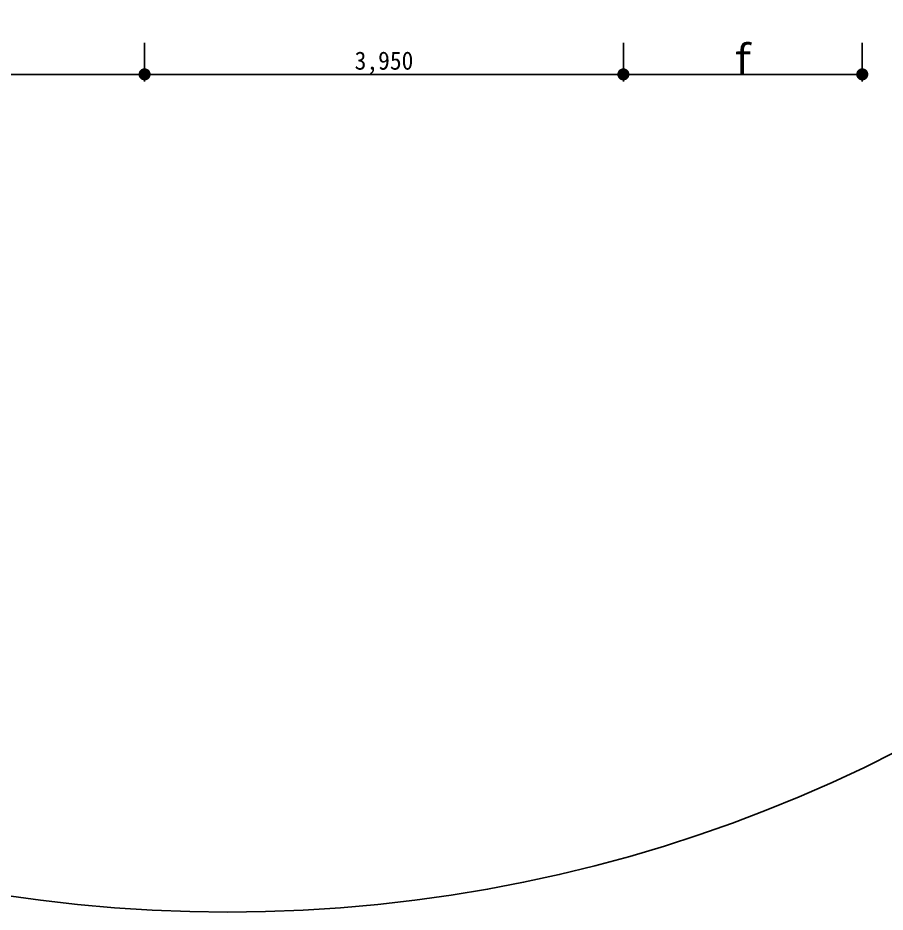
# Model space of a CAD drawing. Header units: millimetres. Extents: x -69382 to 174843, y -46375 to 101648.
# Drawn here: x -13071 to -5916, y 3690 to 11070 of the extents above; entities that cross this region are included whole.
import ezdxf

# ---------------------------------------------------------------- set-up
doc = ezdxf.new("R2010")
doc.units = ezdxf.units.MM
doc.header["$LTSCALE"] = 1000
for name, color, linetype in [('-길작업', 255, 'Continuous'), ('CS-DIML', 1, 'Continuous'), ('DIM1', 1, 'Continuous')]:
    doc.layers.add(name, color=color, linetype=linetype)
doc.styles.get("Standard").update_dxf_attribs({"font": 'txt.shx', "bigfont": 'whgtxt.shx'})
doc.styles.add('WGTXT', font='DotumChe.ttf')
doc.dimstyles.get("Standard").update_dxf_attribs({"dimtxt": 0.18, "dimasz": 0.18, "dimexe": 0.18, "dimexo": 0.0625, "dimgap": 0.09, "dimtad": 0, "dimtih": 1, "dimtoh": 1, "dimdec": 4, "dimzin": 0, "dimdsep": 46, "dimtxsty": 'Standard', "dimcen": 0.09, "dimadec": 0, "dimazin": 0, "dimtfac": 1, "dimtdec": 4, "dimtofl": 0, "dimtmove": 0, "dimatfit": 3, "dimfxl": 1, "dimtolj": 1, "dimtzin": 0, "dimarcsym": 0})

# ---------------------------------------------------------------- blocks, each defined once
blk = doc.blocks.new('_Dot')
at = {"layer": 'DIM1'}
blk.add_line((0, 0), (-1, 0), dxfattribs=at)
at = {"layer": 'DIM1', "const_width": 0.5}
blk.add_lwpolyline([(-0.25, 0, 1), (0.25, 0, 1)], format="xyb", close=True, dxfattribs=at)
blk = doc.blocks.new('*D522')
at = {"layer": 'CS-DIML', "color": 1, "transparency": 16777216}
for p, q in [((-15975.4, 10863.7), (-15975.4, 10543.5)), ((-12025.4, 10863.7), (-12025.4, 10543.5)), ((-15875.4, 10603.5), (-12125.4, 10603.5))]:
    blk.add_line(p, q, dxfattribs=at)
at = {"layer": 'Defpoints', "color": 0, "transparency": 16777216}
for p in [(-15975.4, 11038.7), (-12025.4, 11038.7), (-12025.4, 10603.5)]:
    blk.add_point(p, dxfattribs=at)
at = {"layer": 'CS-DIML', "color": 1, "transparency": 16777216, "xscale": 100, "yscale": 100, "zscale": 100, "rotation": 180}
blk.add_blockref('_Dot', (-15975.4, 10603.5), dxfattribs=at)
at = {"layer": 'CS-DIML', "color": 1, "transparency": 16777216, "xscale": 100, "yscale": 100, "zscale": 100}
blk.add_blockref('_Dot', (-12025.4, 10603.5), dxfattribs=at)
at = {"layer": 'CS-DIML', "color": 3, "transparency": 16777216, "insert": (-14000.4, 10697.8), "char_height": 150, "attachment_point": 5, "style": 'WGTXT'}
blk.add_mtext('\\A1;3,950', dxfattribs=at)
blk = doc.blocks.new('*D524')
at = {"layer": 'CS-DIML', "color": 1, "transparency": 16777216}
for p, q in [((-8075.4, 10863.7), (-8075.4, 10543.5)), ((-6104.4, 10863.7), (-6104.4, 10543.5)), ((-7975.4, 10603.5), (-6204.4, 10603.5))]:
    blk.add_line(p, q, dxfattribs=at)
at = {"layer": 'Defpoints', "color": 0, "transparency": 16777216}
for p in [(-8075.4, 11038.7), (-6104.4, 11038.7), (-6104.4, 10603.5)]:
    blk.add_point(p, dxfattribs=at)
at = {"layer": 'CS-DIML', "color": 1, "transparency": 16777216, "xscale": 100, "yscale": 100, "zscale": 100, "rotation": 180}
blk.add_blockref('_Dot', (-8075.4, 10603.5), dxfattribs=at)
at = {"layer": 'CS-DIML', "color": 1, "transparency": 16777216, "xscale": 100, "yscale": 100, "zscale": 100}
blk.add_blockref('_Dot', (-6104.4, 10603.5), dxfattribs=at)
at = {"layer": 'CS-DIML', "color": 3, "transparency": 16777216, "insert": (-7089.9, 10733.6), "char_height": 250, "attachment_point": 5, "style": 'WGTXT'}
blk.add_mtext('\\A1;f', dxfattribs=at)
blk = doc.blocks.new('*D525')
at = {"layer": 'CS-DIML', "color": 1, "transparency": 16777216}
for p, q in [((-12025.4, 10863.7), (-12025.4, 10543.5)), ((-8075.4, 10863.7), (-8075.4, 10543.5)), ((-11925.4, 10603.5), (-8175.4, 10603.5))]:
    blk.add_line(p, q, dxfattribs=at)
at = {"layer": 'Defpoints', "color": 0, "transparency": 16777216}
for p in [(-12025.4, 11038.7), (-8075.4, 11038.7), (-8075.4, 10603.5)]:
    blk.add_point(p, dxfattribs=at)
at = {"layer": 'CS-DIML', "color": 1, "transparency": 16777216, "xscale": 100, "yscale": 100, "zscale": 100, "rotation": 180}
blk.add_blockref('_Dot', (-12025.4, 10603.5), dxfattribs=at)
at = {"layer": 'CS-DIML', "color": 1, "transparency": 16777216, "xscale": 100, "yscale": 100, "zscale": 100}
blk.add_blockref('_Dot', (-8075.4, 10603.5), dxfattribs=at)
at = {"layer": 'CS-DIML', "color": 3, "transparency": 16777216, "insert": (-10050.4, 10697.8), "char_height": 150, "attachment_point": 5, "style": 'WGTXT'}
blk.add_mtext('\\A1;3,950', dxfattribs=at)

msp = doc.modelspace()

# ---------------------------------------------------------------- linework, layer by layer
at = {"layer": '-길작업', "color": 3}
msp.add_circle((-11340.1893, 15806.461), 12116.7265, dxfattribs=at)

# ---------------------------------------------------------------- dimensions: what is measured, and where the dimension line sits
at = {"layer": 'CS-DIML'}
for base, p1, p2, picture, middle in [((-12025.3782, 10603.4722), (-15975.3782, 11038.6918), (-12025.3782, 11038.6918), '*D522', (-14000.3782, 10697.7531)), ((-8075.3782, 10603.4722), (-12025.3782, 11038.6918), (-8075.3782, 11038.6918), '*D525', (-10050.3782, 10697.7531))]:
    dim = msp.add_linear_dim(base=base, p1=p1, p2=p2, dimstyle='Standard', override={"dimscale": 50, "dimtxt": 3, "dimasz": 2, "dimexe": 1.2, "dimexo": 3.5, "dimgap": 0.1, "dimtad": 1, "dimtih": 0, "dimtoh": 0, "dimdec": 0, "dimlunit": 6, "dimtxsty": 'WGTXT', "dimblk1": 'Dot', "dimblk2": 'Dot', "dimsah": 1, "dimclrd": 1, "dimclre": 1, "dimclrt": 3, "dimtix": 1, "dimtofl": 1, "dimtmove": 2, "dimlwd": 65535, "dimlwe": 65535}, dxfattribs=at)
    dim.commit()
    dim.dimension.update_dxf_attribs({"geometry": picture, "text_midpoint": middle})
dim = msp.add_linear_dim(base=(-6104.427, 10603.4722), p1=(-8075.3782, 11038.6918), p2=(-6104.427, 11038.6918), text='f', dimstyle='Standard', override={"dimscale": 50, "dimtxt": 5, "dimasz": 2, "dimexe": 1.2, "dimexo": 3.5, "dimgap": 0.1, "dimtad": 1, "dimtih": 0, "dimtoh": 0, "dimdec": 0, "dimlunit": 6, "dimtxsty": 'WGTXT', "dimblk1": 'Dot', "dimblk2": 'Dot', "dimsah": 1, "dimclrd": 1, "dimclre": 1, "dimclrt": 3, "dimtix": 1, "dimtofl": 1, "dimtmove": 2, "dimlwd": 65535, "dimlwe": 65535}, dxfattribs=at)
dim.commit()
dim.dimension.update_dxf_attribs({"geometry": '*D524', "text_midpoint": (-7089.9026, 10733.6386)})

doc.saveas('drawing.dxf')
